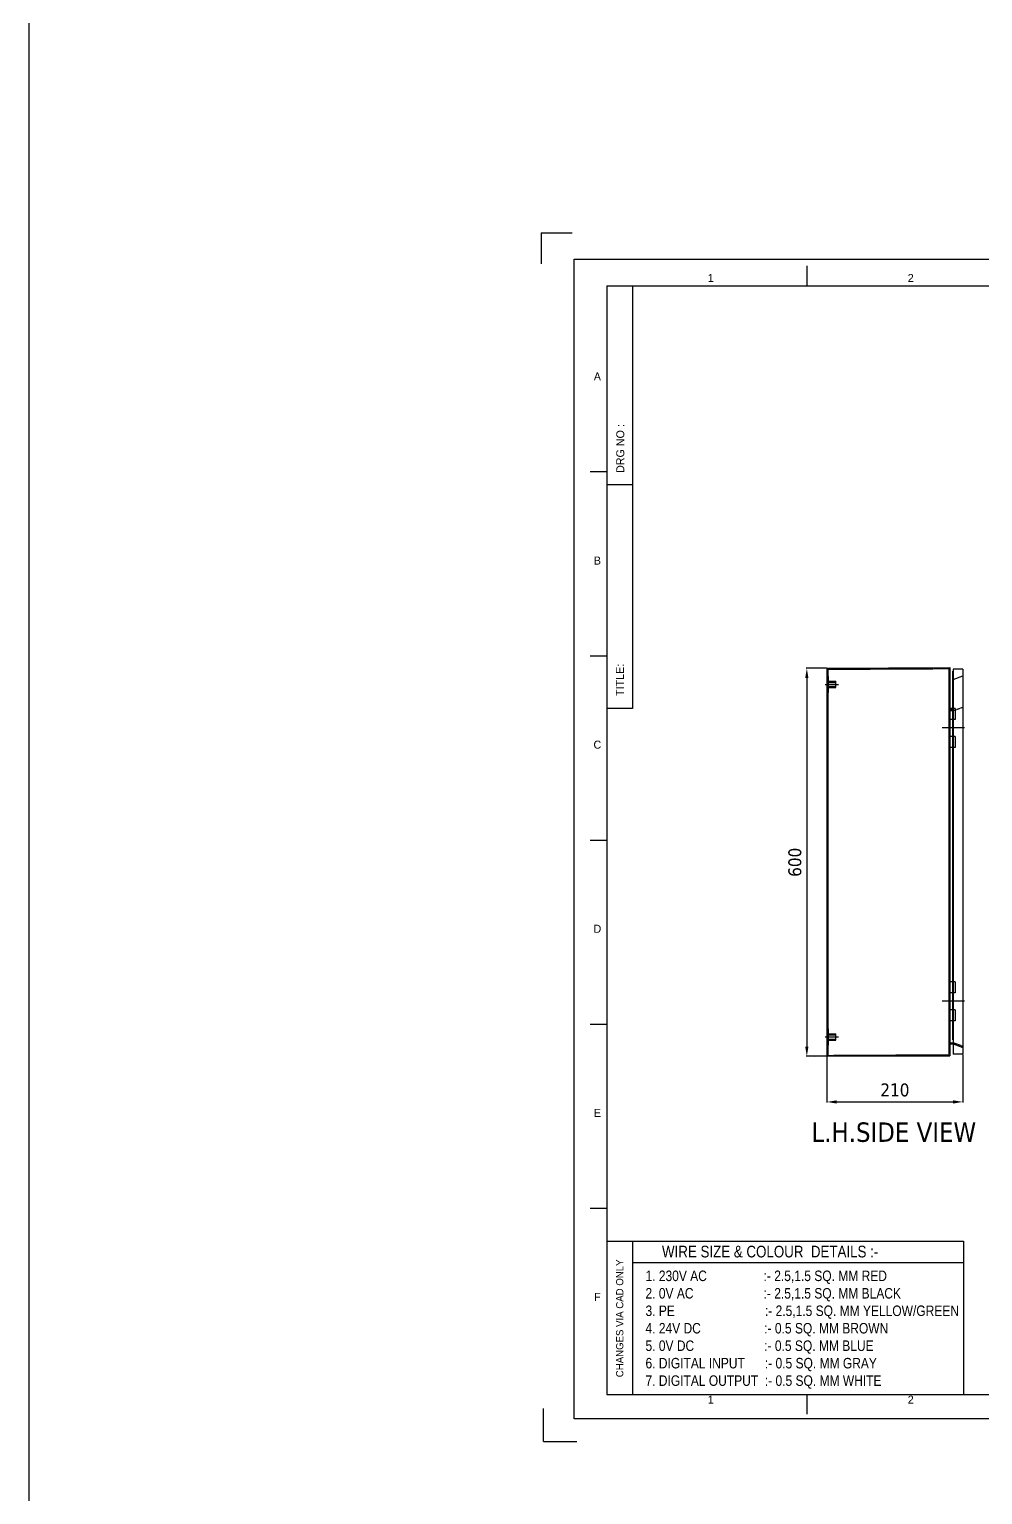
# Model space of a CAD drawing. Extents: x 867151 to 1787449, y -2071112 to -1028603.
# Drawn here: x 867151 to 868626, y -1033135 to -1030869 of the extents above; entities that cross this region are included whole.
import ezdxf
from ezdxf.enums import TextEntityAlignment as Align

# ---------------------------------------------------------------- set-up
doc = ezdxf.new("R2010")
doc.units = 0
doc.header["$LTSCALE"] = 4
doc.header["$MEASUREMENT"] = 0
doc.linetypes.add('CENTER', pattern=[2, 1.25, -0.25, 0.25, -0.25])
doc.linetypes.add('HIDDEN', pattern=[0.375, 0.25, -0.125])
doc.layers.get('0').update_dxf_attribs({"linetype": 'CONTINUOUS'})
doc.layers.get('Defpoints').update_dxf_attribs({"linetype": 'CONTINUOUS'})
for name, color, linetype in [('BEM', 2, 'CONTINUOUS'), ('KOERP', 7, 'CONTINUOUS'), ('Layer1', 7, 'CONTINUOUS'), ('MITTEL', 1, 'CENTER'), ('UNSICHT', 3, 'HIDDEN')]:
    doc.layers.add(name, color=color, linetype=linetype)
doc.styles.add('BZ2', font='GOTHIC.TTF')
doc.styles.add('STYLE1', font='ARIALN.TTF')
doc.styles.add('Tahoma', font='tahoma.ttf')
doc.dimstyles.new('Standard$0', dxfattribs={"dimscale": 6, "dimtxt": 6.5, "dimasz": 3.247, "dimexe": 1.0675, "dimexo": 1.645, "dimgap": 2.272, "dimtad": 2, "dimdec": 0, "dimzin": 0, "dimdsep": 46, "dimtxsty": 'Standard', "dimcen": 1.545, "dimdle": 5, "dimadec": 0, "dimazin": 0, "dimtfac": 1, "dimtdec": 0, "dimtix": 1, "dimtmove": 0, "dimatfit": 3, "dimfxl": 1, "dimtolj": 1, "dimtzin": 0, "dimarcsym": 0})

# ---------------------------------------------------------------- blocks, each defined once
blk = doc.blocks.new('*D766')
at = {"layer": 'BEM', "color": 0, "lineweight": -2, "ltscale": 0.5, "transparency": 16777216}
for p, q in [((868384.8, -1032457.9), (868384.8, -1032528.4)), ((868594.8, -1032454.4), (868594.8, -1032528.4)), ((868399.8, -1032527.4), (868579.8, -1032527.4))]:
    blk.add_line(p, q, dxfattribs=at)
at = {"layer": 'BEM', "color": 0, "ltscale": 0.5, "transparency": 16777216}
for points in [[(868399.8, -1032524.9), (868399.8, -1032529.9), (868384.8, -1032527.4)], [(868579.8, -1032524.9), (868579.8, -1032529.9), (868594.8, -1032527.4)]]:
    blk.add_solid(points, dxfattribs=at)
at = {"layer": 'Defpoints', "color": 0, "ltscale": 0.5, "transparency": 16777216}
for p in [(868384.8, -1032456.9), (868594.8, -1032453.4), (868594.8, -1032527.4)]:
    blk.add_point(p, dxfattribs=at)
at = {"layer": 'BEM', "color": 4, "ltscale": 0.5, "transparency": 16777216, "insert": (868489.8, -1032509), "char_height": 20, "attachment_point": 5, "style": 'Tahoma'}
blk.add_mtext('\\A1;210', dxfattribs=at)
blk = doc.blocks.new('*D750')
at = {"layer": 'BEM', "color": 0, "lineweight": -2, "ltscale": 0.5, "transparency": 16777216}
for p, q in [((868383.8, -1031856.9), (868352.6, -1031856.9)), ((868353.6, -1031871.9), (868353.6, -1032441.9)), ((868383.8, -1032456.9), (868352.6, -1032456.9))]:
    blk.add_line(p, q, dxfattribs=at)
at = {"layer": 'BEM', "color": 0, "ltscale": 0.5, "transparency": 16777216}
for points in [[(868351.1, -1031871.9), (868356.1, -1031871.9), (868353.6, -1031856.9)], [(868351.1, -1032441.9), (868356.1, -1032441.9), (868353.6, -1032456.9)]]:
    blk.add_solid(points, dxfattribs=at)
at = {"layer": 'Defpoints', "color": 0, "ltscale": 0.5, "transparency": 16777216}
for p in [(868384.8, -1031856.9), (868353.6, -1032456.9), (868384.8, -1032456.9)]:
    blk.add_point(p, dxfattribs=at)
at = {"layer": 'BEM', "color": 4, "ltscale": 0.5, "transparency": 16777216, "insert": (868335.2, -1032156.9), "char_height": 20, "attachment_point": 5, "rotation": 90, "style": 'Tahoma'}
blk.add_mtext('\\A1;600', dxfattribs=at)

msp = doc.modelspace()

# ---------------------------------------------------------------- linework, layer by layer
for p, q in [((867942.9, -1031183.7), (867990.7, -1031183.7)), ((867942.9, -1031183.7), (867942.9, -1031231.6)), ((868594.8, -1031858.4), (868579.8, -1031858.4)), ((868583.2, -1031919.2), (868574.7, -1031919.2)), ((868583.2, -1031936.2), (868574.7, -1031936.2)), ((868583.2, -1031962.2), (868574.7, -1031962.2)), ((868583.2, -1031979.2), (868574.7, -1031979.2)), ((868574.7, -1032341.8), (868574.7, -1032358.8)), ((868583.2, -1032341.8), (868574.7, -1032341.8)), ((868583.2, -1032341.8), (868574.7, -1032341.8)), ((868583.2, -1032358.8), (868574.7, -1032358.8)), ((868583.2, -1032384.8), (868574.7, -1032384.8)), ((868574.7, -1032384.8), (868574.7, -1032401.8)), ((868583.2, -1032401.8), (868574.7, -1032401.8)), ((868574.8, -1032455.9), (868539.8, -1032455.9)), ((868594.8, -1032453.4), (868579.8, -1032453.4)), ((868084.1, -1032742.6), (868595.8, -1032742.6)), ((868595.8, -1032742.6), (868595.8, -1032979.4)), ((868084.1, -1032775.5), (868595.8, -1032775.5)), ((867946.6, -1033052.3), (867946.6, -1033001.2)), ((867946.6, -1033052.3), (867946.6, -1033003.1)), ((867946.6, -1033052.3), (867946.6, -1033006.3)), ((867946.6, -1033052.3), (867946.6, -1033007.6)), ((867946.6, -1033052.3), (867946.6, -1033008)), ((867946.6, -1033052.3), (867946.6, -1033008)), ((867946.6, -1033052.3), (867946.6, -1033008.1)), ((867946.6, -1033052.3), (867946.6, -1033012.1)), ((867946.6, -1033052.3), (867946.6, -1033012.1)), ((867946.6, -1033052.3), (867946.6, -1033012.1)), ((867946.6, -1033052.3), (867990.9, -1033052.3)), ((867946.6, -1033052.3), (867986.9, -1033052.3)), ((867946.6, -1033052.3), (867992.6, -1033052.3)), ((867946.6, -1033052.3), (867995.9, -1033052.3)), ((867946.6, -1033052.3), (867991.4, -1033052.3)), ((867946.6, -1033052.3), (867997.8, -1033052.3)), ((867946.6, -1033052.3), (867990.9, -1033052.3)), ((867946.6, -1033052.3), (867986.9, -1033052.3)), ((867946.6, -1033052.3), (867990.9, -1033052.3)), ((867946.6, -1033052.3), (867986.9, -1033052.3))]:
    msp.add_line(p, q)
at = {"color": 0}
for p, q in [((868583.2, -1031919.2), (868583.2, -1031936.2)), ((868583.2, -1031962.2), (868583.2, -1031979.2)), ((868583.2, -1032341.8), (868583.2, -1032358.8)), ((868583.2, -1032384.8), (868583.2, -1032401.8))]:
    msp.add_line(p, q, dxfattribs=at)
at = {"color": 6}
msp.add_lwpolyline([(867151.1, -1028603.4), (884906.4, -1028603.4), (884906.4, -1036833.6), (867151.1, -1036833.6)], close=True, dxfattribs=at)
at = {"layer": 'BEM', "color": 0, "ltscale": 0.5}
msp.add_line((868574.8, -1031855.9), (868574.8, -1032455.9), dxfattribs=at)
at = {"layer": 'KOERP'}
for p, q in [((868384.8, -1031856.9), (868574.8, -1031855.9)), ((868384.8, -1031856.9), (868384.8, -1032456.9)), ((868579.8, -1031858.4), (868579.8, -1032453.4)), ((868579.8, -1031874.4), (868594.8, -1031868.8)), ((868594.8, -1031858.4), (868594.8, -1032453.4)), ((868574.8, -1031920.8), (868579.8, -1031920.8)), ((868574.8, -1032437.4), (868579.8, -1032437.4)), ((868579.8, -1032437.4), (868594.8, -1032443.1)), ((868364.8, -1032456.9), (868574.8, -1032455.9))]:
    msp.add_line(p, q, dxfattribs=at)
at = {"layer": 'Layer1'}
for p, q in [((868353.8, -1031234.5), (868353.8, -1031265.5)), ((868044.4, -1031265.5), (870519.5, -1031265.5)), ((868044.4, -1031265.5), (868044.4, -1032979.5)), ((868084.1, -1031265.5), (868084.1, -1031918.9)), ((868044.4, -1031553.2), (868018.5, -1031553.2)), ((868044.4, -1031572.7), (868084.1, -1031572.7)), ((868018.5, -1031837.8), (868044.4, -1031837.8)), ((868084.1, -1031918.9), (868044.4, -1031918.9)), ((868018.5, -1032122.5), (868044.4, -1032122.5)), ((868018.5, -1032407.1), (868044.4, -1032407.1)), ((868018.5, -1032691.8), (868044.4, -1032691.8)), ((868044.4, -1032742.6), (868084.1, -1032742.6)), ((868084.1, -1032742.6), (868084.1, -1032979.5)), ((868044.4, -1032979.5), (870519.5, -1032979.5)), ((868353.8, -1032979.5), (868353.8, -1033010.4))]:
    msp.add_line(p, q, dxfattribs=at)
msp.add_lwpolyline([(867993.6, -1031224.6), (870561.1, -1031224.6), (870561.1, -1033017.3), (867993.6, -1033017.3)], close=True, dxfattribs=at)
at = {"layer": 'MITTEL', "linetype": 'ByBlock'}
for p, q in [((868579, -1031861.2), (868579, -1032431.2)), ((868597.6, -1031949.2), (868563.1, -1031949.2)), ((868597.6, -1032371.8), (868563.1, -1032371.8))]:
    msp.add_line(p, q, dxfattribs=at)
at = {"layer": 'MITTEL', "ltscale": 5}
for p, q in [((868382.1, -1031881.9), (868402.7, -1031881.9)), ((868382.1, -1032426.9), (868402.7, -1032426.9))]:
    msp.add_line(p, q, dxfattribs=at)
at = {"layer": 'UNSICHT'}
for p, q in [((868386.3, -1031858.4), (868573.3, -1031857.4)), ((868386.3, -1031858.4), (868386.3, -1032455.4)), ((868386.3, -1031894.4), (868386.3, -1031869.4)), ((868386.3, -1031869.4), (868387.3, -1031869.4)), ((868387.3, -1031894.4), (868387.3, -1031869.4)), ((868387.3, -1031876.9), (868398.3, -1031876.9)), ((868387.3, -1031877.9), (868398.3, -1031877.9)), ((868387.3, -1031878.7), (868398.3, -1031878.7)), ((868398.3, -1031886.9), (868398.3, -1031876.9)), ((868573.3, -1031857.4), (868573.3, -1032454.4)), ((868386.3, -1031894.4), (868387.3, -1031894.4)), ((868387.3, -1031885.2), (868398.3, -1031885.2)), ((868387.3, -1031885.9), (868398.3, -1031885.9)), ((868387.3, -1031886.9), (868398.3, -1031886.9)), ((868574.8, -1031922.3), (868579.8, -1031922.3)), ((868579.8, -1031922.7), (868594.8, -1031917)), ((868386.3, -1032439.4), (868386.3, -1032414.4)), ((868386.3, -1032414.4), (868387.3, -1032414.4)), ((868387.3, -1032439.4), (868387.3, -1032414.4)), ((868387.3, -1032421.9), (868398.3, -1032421.9)), ((868398.3, -1032431.9), (868398.3, -1032421.9)), ((868387.3, -1032422.9), (868398.3, -1032422.9)), ((868387.3, -1032423.7), (868398.3, -1032423.7)), ((868387.3, -1032430.2), (868398.3, -1032430.2)), ((868387.3, -1032430.9), (868398.3, -1032430.9)), ((868387.3, -1032431.9), (868398.3, -1032431.9)), ((868574.8, -1032435.9), (868579.8, -1032435.9)), ((868579.8, -1032435.5), (868594.8, -1032441.2)), ((868386.3, -1032455.4), (868573.3, -1032454.4))]:
    msp.add_line(p, q, dxfattribs=at)

# ---------------------------------------------------------------- texts
for s, insert, char_height, width, attachment_point, style in [('L.H.SIDE VIEW', (868488.1, -1032574.4), 30, 595, 5, 'Tahoma'), ('WIRE SIZE & COLOUR  DETAILS :-', (868129.6, -1032758.9), 18, 350.811, 4, 'STYLE1'), ('1. 230V AC                 :- 2.5,1.5 SQ. MM RED\\P2. 0V AC                     :- 2.5,1.5 SQ. MM BLACK\\P3. PE                           :- 2.5,1.5 SQ. MM YELLOW/GREEN\\P4. 24V DC                   :- 0.5 SQ. MM BROWN\\P5. 0V DC                     :- 0.5 SQ. MM BLUE\\P6. DIGITAL INPUT      :- 0.5 SQ. MM GRAY\\P7. DIGITAL OUTPUT  :- 0.5 SQ. MM WHITE', (868104.1, -1032879.5), 16.2, 517.651, 4, 'STYLE1')]:
    msp.add_mtext(s, dxfattribs=dict(insert=insert, char_height=char_height, width=width, attachment_point=attachment_point, style=style))
at = {"layer": 'Layer1', "style": 'BZ2'}
for s, p in [('1', (868205, -1031253.4)), ('2', (868514.3, -1031253.4)), ('A', (868029.7, -1031405.7)), ('B', (868029.7, -1031690.4)), ('C', (868029.7, -1031975)), ('D', (868029.7, -1032259.7)), ('E', (868029.7, -1032544.3)), ('F', (868029.7, -1032828.9)), ('1', (868205, -1032987.6)), ('2', (868514.3, -1032987.6))]:
    msp.add_text(s, height=12.4, dxfattribs=at).set_placement(p, align=Align.MIDDLE)
for s, height, p in [('DRG NO :', 12.38, (868065.1, -1031517.2)), ('TITLE:', 12.38, (868064.5, -1031874.9)), ('CHANGES VIA CAD ONLY', 11.138, (868064.2, -1032862))]:
    msp.add_text(s, height=height, rotation=90, dxfattribs=at).set_placement(p, align=Align.MIDDLE)

# ---------------------------------------------------------------- dimensions: what is measured, and where the dimension line sits
at = {"layer": 'BEM', "ltscale": 0.5}
dim = msp.add_linear_dim(base=(868353.6, -1032456.9), p1=(868384.8, -1031856.9), p2=(868384.8, -1032456.9), angle=90, dimstyle='Standard$0', override={"dimscale": 1, "dimtxt": 20, "dimasz": 15, "dimexe": 1, "dimexo": 1, "dimgap": 8, "dimtad": 1, "dimtxsty": 'Tahoma', "dimcen": 0.09, "dimdle": 0, "dimclrt": 4, "dimtdec": 1, "dimtix": 0, "dimtofl": 0}, dxfattribs=at)
dim.commit()
dim.dimension.update_dxf_attribs({"geometry": '*D750', "text_midpoint": (868353.6, -1032156.9), "dimtype": 160})
dim = msp.add_linear_dim(base=(868594.8, -1032527.4), p1=(868384.8, -1032456.9), p2=(868594.8, -1032453.4), dimstyle='Standard$0', override={"dimscale": 1, "dimtxt": 20, "dimasz": 15, "dimexe": 1, "dimexo": 1, "dimgap": 8, "dimtad": 1, "dimtxsty": 'Tahoma', "dimcen": 0.09, "dimdle": 0, "dimclrt": 4, "dimtdec": 1, "dimtix": 0, "dimtofl": 0}, dxfattribs=at)
dim.commit()
dim.dimension.update_dxf_attribs({"geometry": '*D766', "text_midpoint": (868489.8, -1032509)})

doc.saveas('drawing.dxf')
